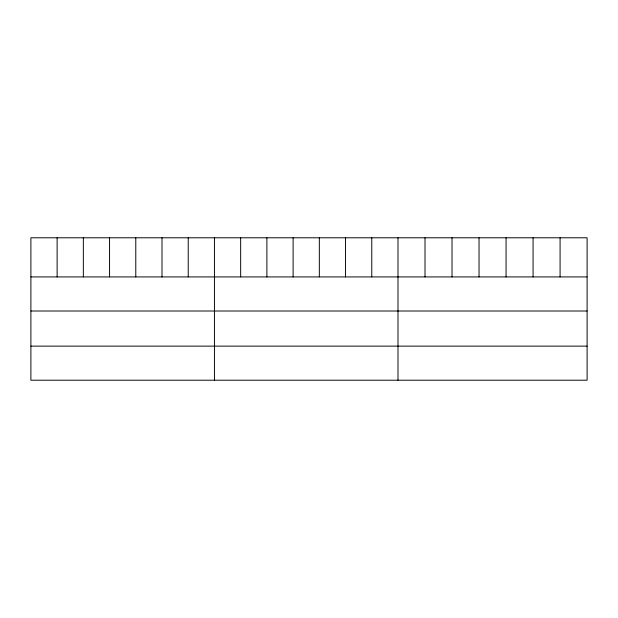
<?xml version="1.0" encoding="UTF-8"?>
<svg xmlns="http://www.w3.org/2000/svg" width="618" height="618" viewBox="0 0 618 618"><rect width="100%" height="100%" fill="white"/><g stroke="black" fill="none" stroke-linecap="round" stroke-linejoin="round"><path stroke-width="0.93" d="M587.1 276.926L587.1 380.209L30.9 380.209L30.9 237.791L587.1 237.791L587.1 276.926L30.9 276.926M30.9 311.009L587.1 311.009M30.9 346.126L587.1 346.126M560.086 237.791L560.086 276.926M533.071 237.791L533.071 276.926M506.057 237.791L506.057 276.926M479.035 237.791L479.035 276.926M452.021 237.791L452.021 276.926M425.006 237.791L425.006 276.926M397.992 237.791L397.992 380.209M371.773 237.791L371.773 276.926M345.547 237.791L345.547 276.926M319.328 237.791L319.328 276.926M293.11 237.791L293.11 276.926M266.891 237.791L266.891 276.926M240.665 237.791L240.665 276.926M214.446 237.791L214.446 380.209M188.227 237.791L188.227 276.926M162.001 237.791L162.001 276.926M135.782 237.791L135.782 276.926M109.564 237.791L109.564 276.926M83.345 237.791L83.345 276.926M57.119 237.791L57.119 276.926"/></g></svg>
